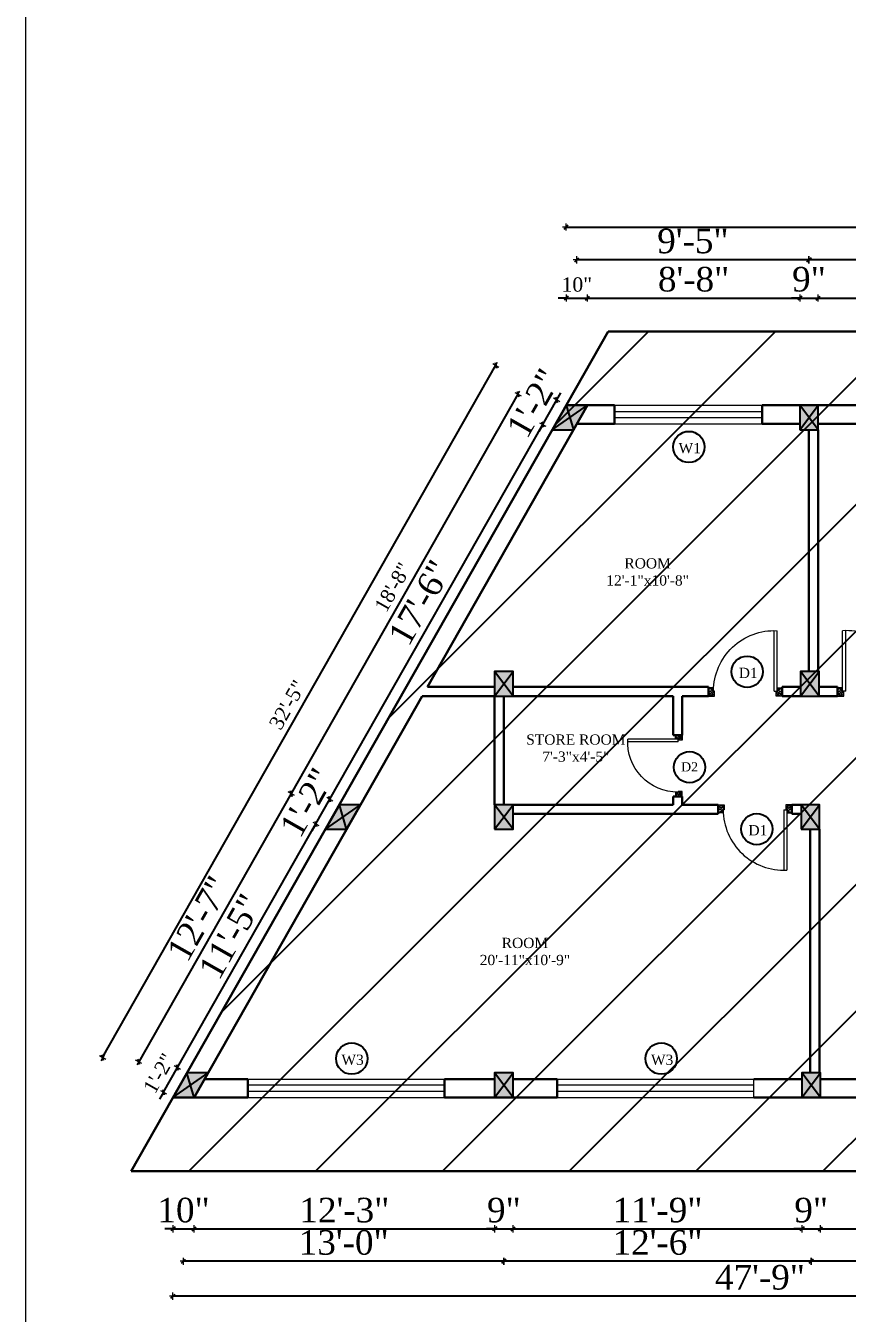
# Model space of a CAD drawing. Header units: inches. Extents: x 2 to 197762, y -33236 to 9.
# Drawn here: x 35054 to 35455, y -14843 to -14214 of the extents above; entities that cross this region are included whole.
import ezdxf

# ---------------------------------------------------------------- set-up
doc = ezdxf.new("R2010")
doc.units = ezdxf.units.IN
doc.header["$LTSCALE"] = 5
doc.header["$MEASUREMENT"] = 0
for name, color, linetype, lineweight in [('A-WALL', 7, 'Continuous', 9), ('Dimension', 7, 'Continuous', 18), ('DOOR', 62, 'Continuous', 0), ('Dw', 2, 'Continuous', 18), ('ele1', 21, 'Continuous', 20)]:
    doc.layers.add(name, color=color, linetype=linetype, lineweight=lineweight)
doc.layers.add('dim line', color=7, linetype='Continuous', lineweight=15, true_color=0xfab2b2)
doc.layers.add('TEXT', color=6, linetype='Continuous')
doc.layers.add('WALL', color=7, linetype='Continuous')
doc.styles.add('ordinary', font='times.ttf')
doc.dimstyles.new('Copy of 96', dxfattribs={"dimtxt": 7, "dimasz": 4, "dimexe": 0.5, "dimexo": 0.5, "dimgap": 3, "dimtad": 1, "dimdec": 1, "dimzin": 11, "dimdsep": 46, "dimlunit": 4, "dimtxsty": 'ordinary', "dimblk": 'OBLIQUE', "dimcen": 0.09, "dimse1": 1, "dimse2": 1, "dimclrt": 6, "dimazin": 0, "dimtfac": 1, "dimtdec": 1, "dimtix": 1, "dimtmove": 2, "dimatfit": 3, "dimldrblk": 'leader', "dimfxl": 0.5, "dimfxlon": 1, "dimtolj": 1, "dimtzin": 0, "dimarcsym": 0})

# ---------------------------------------------------------------- blocks, each defined once
blk = doc.blocks.new('c2a')
at = {"color": 1, "ltscale": 5}
for p, q in [((18091.63, 4625.76), (18084.82, 4613.76)), ((18101.98, 4625.76), (18091.63, 4625.76)), ((18095.17, 4613.76), (18101.98, 4625.76)), ((18084.82, 4613.76), (18095.17, 4613.76))]:
    blk.add_line(p, q, dxfattribs=at)
blk = doc.blocks.new('A$C27B36B59')
at = {"layer": 'DOOR'}
for p, q in [((0, 4), (0, 0)), ((2.5, 4), (0, 4)), ((0, 0), (3, 0)), ((2.5, 2.5), (2.5, 4)), ((3, 2.5), (2.5, 2.5)), ((3, 0), (3, 2.5))]:
    blk.add_line(p, q, dxfattribs=at)
for centre, radius, start, end in [((-1.4, -0.54), 4.75, 22.14107, 72.83803), ((1.34, 2.09), 1.64, 45.13802, 144.89476), ((2.21, 0.3), 2.49, 83.31492, 152.65798), ((0.13, 0.37), 2.05, 349.48753, 93.68048), ((1.96, -0.47), 2.01, 58.74475, 166.49498), ((-0.06, 0.32), 1.13, 343.54197, 86.94698), ((2.08, -0.4), 1.17, 38.28162, 160.15192)]:
    blk.add_arc(centre, radius, start, end, dxfattribs=at)
blk = doc.blocks.new('D2')
at = {"layer": 'DOOR'}
for p, q in [((74473.95, 24047.59), (74473.95, 24018.09)), ((74473.95, 24047.59), (74475.45, 24047.59)), ((74475.45, 24047.59), (74475.45, 24018.13))]:
    blk.add_line(p, q, dxfattribs=at)
blk.add_arc((74473.95, 24047.59), 29.5, 180, 272.9146, dxfattribs=at)
at = {"layer": 'DOOR', "xscale": -1, "rotation": 180}
blk.add_blockref('A$C27B36B59', (74441.95, 24050.09), dxfattribs=at)
at = {"layer": 'DOOR', "rotation": 180}
blk.add_blockref('A$C27B36B59', (74477.95, 24050.09), dxfattribs=at)
blk = doc.blocks.new('oblique')
at = {"color": 0, "lineweight": -2}
blk.add_line((0.25, 0.25), (-0.25, -0.25), dxfattribs=at)
at = {"layer": 'dim line', "lineweight": 9}
for p, q in [((-0.4375, 0), (0.4375, 0)), ((0, 0.4375), (0, -0.4375))]:
    blk.add_line(p, q, dxfattribs=at)
blk = doc.blocks.new('*D369')
at = {"layer": 'A-WALL', "color": 0, "lineweight": -2, "ltscale": 50, "transparency": 16777216}
blk.add_line((35590.21, -14817.52), (35437.21, -14817.52), dxfattribs=at)
at = {"layer": 'Defpoints', "color": 0, "ltscale": 50, "transparency": 16777216}
for p in [(35437.21, -14737.59), (35590.21, -14737.59), (35437.21, -14817.52)]:
    blk.add_point(p, dxfattribs=at)
at = {"layer": 'A-WALL', "color": 0, "lineweight": -2, "ltscale": 50, "transparency": 16777216, "xscale": 4, "yscale": 4, "zscale": 4, "rotation": 180}
blk.add_blockref('oblique', (35437.21, -14817.52), dxfattribs=at)
at = {"layer": 'A-WALL', "color": 0, "lineweight": -2, "ltscale": 50, "transparency": 16777216, "xscale": 4, "yscale": 4, "zscale": 4}
blk.add_blockref('oblique', (35590.21, -14817.52), dxfattribs=at)
at = {"layer": 'A-WALL', "color": 6, "ltscale": 50, "transparency": 16777216, "insert": (35513.71, -14808.4), "char_height": 12, "attachment_point": 5, "style": 'ordinary'}
blk.add_mtext('\\A1;12\'-9"', dxfattribs=at)
blk = doc.blocks.new('_OBLIQUE')
at = {"color": 0, "linetype": 'ByBlock'}
blk.add_line((-0.5, -0.5), (0.5, 0.5), dxfattribs=at)
blk = doc.blocks.new('leader')
at = {"layer": 'Dimension'}
for p, q in [((0, -4.33), (0, 4.33)), ((-4.42, 0), (4.42, 0))]:
    blk.add_line(p, q, dxfattribs=at)
blk = doc.blocks.new('*D370')
at = {"layer": 'A-WALL', "color": 0, "lineweight": -2, "ltscale": 50, "transparency": 16777216}
blk.add_line((35437.21, -14817.52), (35287.21, -14817.52), dxfattribs=at)
at = {"layer": 'Defpoints', "color": 0, "ltscale": 50, "transparency": 16777216}
for p in [(35287.21, -14737.59), (35437.21, -14737.59), (35287.21, -14817.52)]:
    blk.add_point(p, dxfattribs=at)
at = {"layer": 'A-WALL', "color": 0, "lineweight": -2, "ltscale": 50, "transparency": 16777216, "xscale": 4, "yscale": 4, "zscale": 4, "rotation": 180}
blk.add_blockref('oblique', (35287.21, -14817.52), dxfattribs=at)
at = {"layer": 'A-WALL', "color": 0, "lineweight": -2, "ltscale": 50, "transparency": 16777216, "xscale": 4, "yscale": 4, "zscale": 4}
blk.add_blockref('oblique', (35437.21, -14817.52), dxfattribs=at)
at = {"layer": 'A-WALL', "color": 6, "ltscale": 50, "transparency": 16777216, "insert": (35362.21, -14808.41), "char_height": 12, "attachment_point": 5, "style": 'ordinary'}
blk.add_mtext('\\A1;12\'-6"', dxfattribs=at)
blk = doc.blocks.new('*D371')
at = {"layer": 'A-WALL', "color": 0, "lineweight": -2, "ltscale": 50, "transparency": 16777216}
blk.add_line((35287.21, -14817.52), (35130.88, -14817.52), dxfattribs=at)
at = {"layer": 'Defpoints', "color": 0, "ltscale": 50, "transparency": 16777216}
for p in [(35130.88, -14737.59), (35287.21, -14737.59), (35130.88, -14817.52)]:
    blk.add_point(p, dxfattribs=at)
at = {"layer": 'A-WALL', "color": 0, "lineweight": -2, "ltscale": 50, "transparency": 16777216, "xscale": 4, "yscale": 4, "zscale": 4, "rotation": 180}
blk.add_blockref('oblique', (35130.88, -14817.52), dxfattribs=at)
at = {"layer": 'A-WALL', "color": 0, "lineweight": -2, "ltscale": 50, "transparency": 16777216, "xscale": 4, "yscale": 4, "zscale": 4}
blk.add_blockref('oblique', (35287.21, -14817.52), dxfattribs=at)
at = {"layer": 'A-WALL', "color": 6, "ltscale": 50, "transparency": 16777216, "insert": (35209.05, -14808.41), "char_height": 12, "attachment_point": 5, "style": 'ordinary'}
blk.add_mtext('\\A1;13\'-0"', dxfattribs=at)
blk = doc.blocks.new('*D372')
at = {"layer": 'A-WALL', "color": 0, "lineweight": -2, "ltscale": 50, "transparency": 16777216}
blk.add_line((35698.71, -14834.54), (35125.71, -14834.54), dxfattribs=at)
at = {"layer": 'Defpoints', "color": 0, "ltscale": 50, "transparency": 16777216}
for p in [(35125.71, -14737.59), (35698.71, -14737.59), (35125.71, -14834.54)]:
    blk.add_point(p, dxfattribs=at)
at = {"layer": 'A-WALL', "color": 0, "lineweight": -2, "ltscale": 50, "transparency": 16777216, "xscale": 4, "yscale": 4, "zscale": 4, "rotation": 180}
blk.add_blockref('oblique', (35125.71, -14834.54), dxfattribs=at)
at = {"layer": 'A-WALL', "color": 0, "lineweight": -2, "ltscale": 50, "transparency": 16777216, "xscale": 4, "yscale": 4, "zscale": 4}
blk.add_blockref('oblique', (35698.71, -14834.54), dxfattribs=at)
at = {"layer": 'A-WALL', "color": 6, "ltscale": 50, "transparency": 16777216, "insert": (35412.21, -14825.42), "char_height": 12, "attachment_point": 5, "style": 'ordinary'}
blk.add_mtext('\\A1;47\'-9"', dxfattribs=at)
blk = doc.blocks.new('*D373')
at = {"layer": 'A-WALL', "color": 0, "lineweight": -2, "ltscale": 50, "transparency": 16777216}
for p, q in [((35127.88, -14722.95), (35129.85, -14719.47)), ((35121.06, -14734.95), (35127.88, -14722.95)), ((35121.06, -14734.95), (35119.09, -14738.43))]:
    blk.add_line(p, q, dxfattribs=at)
at = {"layer": 'Defpoints', "color": 0, "ltscale": 50, "transparency": 16777216}
for p in [(35127.88, -14722.95), (35132.52, -14725.59), (35125.71, -14737.59)]:
    blk.add_point(p, dxfattribs=at)
at = {"layer": 'A-WALL', "color": 0, "lineweight": -2, "ltscale": 50, "transparency": 16777216, "xscale": 4, "yscale": 4, "zscale": 4}
for p, rotation in [((35127.88, -14722.95), 240.4114854942915), ((35121.06, -14734.95), 60.41148549429157)]:
    blk.add_blockref('oblique', p, dxfattribs=dict(at, rotation=rotation))
at = {"layer": 'A-WALL', "color": 6, "ltscale": 50, "transparency": 16777216, "insert": (35118.82, -14725.74), "char_height": 7, "attachment_point": 5, "rotation": 60.41149, "style": 'ordinary'}
blk.add_mtext('\\A1;1\'-2"', dxfattribs=at)
blk = doc.blocks.new('*D374')
at = {"layer": 'A-WALL', "color": 0, "lineweight": -2, "ltscale": 50, "transparency": 16777216}
blk.add_line((35127.88, -14722.95), (35195.45, -14603.95), dxfattribs=at)
at = {"layer": 'Defpoints', "color": 0, "ltscale": 50, "transparency": 16777216}
for p in [(35195.45, -14603.95), (35200.09, -14606.59), (35132.52, -14725.59)]:
    blk.add_point(p, dxfattribs=at)
at = {"layer": 'A-WALL', "color": 0, "lineweight": -2, "ltscale": 50, "transparency": 16777216, "xscale": 4, "yscale": 4, "zscale": 4}
for p, rotation in [((35195.45, -14603.95), 60.41148549434324), ((35127.88, -14722.95), 240.4114854943433)]:
    blk.add_blockref('oblique', p, dxfattribs=dict(at, rotation=rotation))
at = {"layer": 'A-WALL', "color": 6, "ltscale": 50, "transparency": 16777216, "insert": (35153.75, -14658.96), "char_height": 12, "attachment_point": 5, "rotation": 60.41149, "style": 'ordinary'}
blk.add_mtext('\\A1;11\'-5"', dxfattribs=at)
blk = doc.blocks.new('*D375')
at = {"layer": 'A-WALL', "color": 0, "lineweight": -2, "ltscale": 50, "transparency": 16777216}
for p, q in [((35202.26, -14591.95), (35204.24, -14588.47)), ((35195.45, -14603.95), (35202.26, -14591.95)), ((35195.45, -14603.95), (35193.47, -14607.43))]:
    blk.add_line(p, q, dxfattribs=at)
at = {"layer": 'Defpoints', "color": 0, "ltscale": 50, "transparency": 16777216}
for p in [(35202.26, -14591.95), (35206.91, -14594.59), (35200.09, -14606.59)]:
    blk.add_point(p, dxfattribs=at)
at = {"layer": 'A-WALL', "color": 0, "lineweight": -2, "ltscale": 50, "transparency": 16777216, "xscale": 4, "yscale": 4, "zscale": 4}
for p, rotation in [((35202.26, -14591.95), 240.4114854943433), ((35195.45, -14603.95), 60.41148549434321)]:
    blk.add_blockref('oblique', p, dxfattribs=dict(at, rotation=rotation))
at = {"layer": 'A-WALL', "color": 6, "ltscale": 50, "transparency": 16777216, "insert": (35191.03, -14593.51), "char_height": 12, "attachment_point": 5, "rotation": 60.41149, "style": 'ordinary'}
blk.add_mtext('\\A1;1\'-2"', dxfattribs=at)
blk = doc.blocks.new('*D376')
at = {"layer": 'A-WALL', "color": 0, "lineweight": -2, "ltscale": 50, "transparency": 16777216}
blk.add_line((35202.26, -14591.95), (35306.17, -14408.95), dxfattribs=at)
at = {"layer": 'Defpoints', "color": 0, "ltscale": 50, "transparency": 16777216}
for p in [(35306.17, -14408.95), (35310.82, -14411.59), (35206.91, -14594.59)]:
    blk.add_point(p, dxfattribs=at)
at = {"layer": 'A-WALL', "color": 0, "lineweight": -2, "ltscale": 50, "transparency": 16777216, "xscale": 4, "yscale": 4, "zscale": 4}
for p, rotation in [((35306.17, -14408.95), 60.41148549434324), ((35202.26, -14591.95), 240.4114854943433)]:
    blk.add_blockref('oblique', p, dxfattribs=dict(at, rotation=rotation))
at = {"layer": 'A-WALL', "color": 6, "ltscale": 50, "transparency": 16777216, "insert": (35246.29, -14495.95), "char_height": 12, "attachment_point": 5, "rotation": 60.41149, "style": 'ordinary'}
blk.add_mtext('\\A1;17\'-6"', dxfattribs=at)
blk = doc.blocks.new('*D377')
at = {"layer": 'A-WALL', "color": 0, "lineweight": -2, "ltscale": 50, "transparency": 16777216}
for p, q in [((35312.99, -14396.95), (35314.96, -14393.47)), ((35306.17, -14408.95), (35312.99, -14396.95)), ((35306.17, -14408.95), (35304.2, -14412.43))]:
    blk.add_line(p, q, dxfattribs=at)
at = {"layer": 'Defpoints', "color": 0, "ltscale": 50, "transparency": 16777216}
for p in [(35312.99, -14396.95), (35317.63, -14399.59), (35310.82, -14411.59)]:
    blk.add_point(p, dxfattribs=at)
at = {"layer": 'A-WALL', "color": 0, "lineweight": -2, "ltscale": 50, "transparency": 16777216, "xscale": 4, "yscale": 4, "zscale": 4}
for p, rotation in [((35312.99, -14396.95), 240.4114854943433), ((35306.17, -14408.95), 60.41148549434321)]:
    blk.add_blockref('oblique', p, dxfattribs=dict(at, rotation=rotation))
at = {"layer": 'A-WALL', "color": 6, "ltscale": 50, "transparency": 16777216, "insert": (35301.75, -14398.51), "char_height": 12, "attachment_point": 5, "rotation": 60.41149, "style": 'ordinary'}
blk.add_mtext('\\A1;1\'-2"', dxfattribs=at)
blk = doc.blocks.new('*D378')
at = {"layer": 'A-WALL', "color": 0, "lineweight": -2, "ltscale": 50, "transparency": 16777216}
blk.add_line((35294.09, -14394.16), (35183.37, -14589.16), dxfattribs=at)
at = {"layer": 'Defpoints', "color": 0, "ltscale": 50, "transparency": 16777216}
for p in [(35314.22, -14405.59), (35183.37, -14589.16), (35203.5, -14600.59)]:
    blk.add_point(p, dxfattribs=at)
at = {"layer": 'A-WALL', "color": 0, "lineweight": -2, "ltscale": 50, "transparency": 16777216, "xscale": 4, "yscale": 4, "zscale": 4}
for p, rotation in [((35294.09, -14394.16), 60.41148549427022), ((35183.37, -14589.16), 240.4114854942702)]:
    blk.add_blockref('oblique', p, dxfattribs=dict(at, rotation=rotation))
at = {"layer": 'A-WALL', "color": 6, "ltscale": 50, "transparency": 16777216, "insert": (35233.03, -14488.42), "char_height": 7, "attachment_point": 5, "rotation": 60.41149, "style": 'ordinary'}
blk.add_mtext('\\A1;18\'-8"', dxfattribs=at)
blk = doc.blocks.new('*D379')
at = {"layer": 'A-WALL', "color": 0, "lineweight": -2, "ltscale": 50, "transparency": 16777216}
blk.add_line((35183.37, -14589.16), (35108.98, -14720.16), dxfattribs=at)
at = {"layer": 'Defpoints', "color": 0, "ltscale": 50, "transparency": 16777216}
for p in [(35203.5, -14600.59), (35108.98, -14720.16), (35129.12, -14731.59)]:
    blk.add_point(p, dxfattribs=at)
at = {"layer": 'A-WALL', "color": 0, "lineweight": -2, "ltscale": 50, "transparency": 16777216, "xscale": 4, "yscale": 4, "zscale": 4}
for p, rotation in [((35183.37, -14589.16), 60.41148549434321), ((35108.98, -14720.16), 240.4114854943433)]:
    blk.add_blockref('oblique', p, dxfattribs=dict(at, rotation=rotation))
at = {"layer": 'A-WALL', "color": 6, "ltscale": 50, "transparency": 16777216, "insert": (35138.24, -14650.16), "char_height": 12, "attachment_point": 5, "rotation": 60.41149, "style": 'ordinary'}
blk.add_mtext('\\A1;12\'-7"', dxfattribs=at)
blk = doc.blocks.new('*D380')
at = {"layer": 'A-WALL', "color": 0, "lineweight": -2, "ltscale": 50, "transparency": 16777216}
blk.add_line((35091.34, -14718.07), (35283.26, -14380.07), dxfattribs=at)
at = {"layer": 'Defpoints', "color": 0, "ltscale": 50, "transparency": 16777216}
for p in [(35283.26, -14380.07), (35317.63, -14399.59), (35125.71, -14737.59)]:
    blk.add_point(p, dxfattribs=at)
at = {"layer": 'A-WALL', "color": 0, "lineweight": -2, "ltscale": 50, "transparency": 16777216, "xscale": 4, "yscale": 4, "zscale": 4}
for p, rotation in [((35283.26, -14380.07), 60.41148549426839), ((35091.34, -14718.07), 240.4114854942684)]:
    blk.add_blockref('oblique', p, dxfattribs=dict(at, rotation=rotation))
at = {"layer": 'A-WALL', "color": 6, "ltscale": 50, "transparency": 16777216, "insert": (35181.59, -14545.83), "char_height": 7, "attachment_point": 5, "rotation": 60.41149, "style": 'ordinary'}
blk.add_mtext('\\A1;32\'-5"', dxfattribs=at)
blk = doc.blocks.new('*D381')
at = {"layer": 'A-WALL', "color": 0, "lineweight": -2, "ltscale": 50, "transparency": 16777216}
for p, q in [((35317.63, -14347.22), (35313.63, -14347.22)), ((35317.63, -14347.22), (35327.98, -14347.22)), ((35327.98, -14347.22), (35331.98, -14347.22))]:
    blk.add_line(p, q, dxfattribs=at)
at = {"layer": 'Defpoints', "color": 0, "ltscale": 50, "transparency": 16777216}
for p in [(35327.98, -14347.22), (35317.63, -14399.59), (35327.98, -14399.59)]:
    blk.add_point(p, dxfattribs=at)
at = {"layer": 'A-WALL', "color": 0, "lineweight": -2, "ltscale": 50, "transparency": 16777216, "xscale": 4, "yscale": 4, "zscale": 4}
blk.add_blockref('oblique', (35317.63, -14347.22), dxfattribs=at)
at = {"layer": 'A-WALL', "color": 0, "lineweight": -2, "ltscale": 50, "transparency": 16777216, "xscale": 4, "yscale": 4, "zscale": 4, "rotation": 180}
blk.add_blockref('oblique', (35327.98, -14347.22), dxfattribs=at)
at = {"layer": 'A-WALL', "color": 6, "ltscale": 50, "transparency": 16777216, "insert": (35322.81, -14340.66), "char_height": 7, "attachment_point": 5, "style": 'ordinary'}
blk.add_mtext('\\A1;10"', dxfattribs=at)
blk = doc.blocks.new('*D382')
at = {"layer": 'A-WALL', "color": 0, "lineweight": -2, "ltscale": 50, "transparency": 16777216}
blk.add_line((35327.98, -14347.22), (35431.63, -14347.22), dxfattribs=at)
at = {"layer": 'Defpoints', "color": 0, "ltscale": 50, "transparency": 16777216}
for p in [(35431.63, -14347.22), (35327.98, -14399.59), (35431.63, -14399.59)]:
    blk.add_point(p, dxfattribs=at)
at = {"layer": 'A-WALL', "color": 0, "lineweight": -2, "ltscale": 50, "transparency": 16777216, "xscale": 4, "yscale": 4, "zscale": 4, "rotation": 180}
blk.add_blockref('oblique', (35327.98, -14347.22), dxfattribs=at)
at = {"layer": 'A-WALL', "color": 0, "lineweight": -2, "ltscale": 50, "transparency": 16777216, "xscale": 4, "yscale": 4, "zscale": 4}
blk.add_blockref('oblique', (35431.63, -14347.22), dxfattribs=at)
at = {"layer": 'A-WALL', "color": 6, "ltscale": 50, "transparency": 16777216, "insert": (35379.81, -14338.11), "char_height": 12, "attachment_point": 5, "style": 'ordinary'}
blk.add_mtext('\\A1;8\'-8"', dxfattribs=at)
blk = doc.blocks.new('*D383')
at = {"layer": 'A-WALL', "color": 0, "lineweight": -2, "ltscale": 50, "transparency": 16777216}
for p, q in [((35431.63, -14347.22), (35427.63, -14347.22)), ((35431.63, -14347.22), (35440.63, -14347.22)), ((35440.63, -14347.22), (35444.63, -14347.22))]:
    blk.add_line(p, q, dxfattribs=at)
at = {"layer": 'Defpoints', "color": 0, "ltscale": 50, "transparency": 16777216}
for p in [(35440.63, -14347.22), (35431.63, -14399.59), (35440.63, -14399.59)]:
    blk.add_point(p, dxfattribs=at)
at = {"layer": 'A-WALL', "color": 0, "lineweight": -2, "ltscale": 50, "transparency": 16777216, "xscale": 4, "yscale": 4, "zscale": 4}
blk.add_blockref('oblique', (35431.63, -14347.22), dxfattribs=at)
at = {"layer": 'A-WALL', "color": 0, "lineweight": -2, "ltscale": 50, "transparency": 16777216, "xscale": 4, "yscale": 4, "zscale": 4, "rotation": 180}
blk.add_blockref('oblique', (35440.63, -14347.22), dxfattribs=at)
at = {"layer": 'A-WALL', "color": 6, "ltscale": 50, "transparency": 16777216, "insert": (35436.13, -14338.1), "char_height": 12, "attachment_point": 5, "style": 'ordinary'}
blk.add_mtext('\\A1;9"', dxfattribs=at)
blk = doc.blocks.new('*D384')
at = {"layer": 'A-WALL', "color": 0, "lineweight": -2, "ltscale": 50, "transparency": 16777216}
blk.add_line((35440.63, -14347.22), (35595.63, -14347.22), dxfattribs=at)
at = {"layer": 'Defpoints', "color": 0, "ltscale": 50, "transparency": 16777216}
for p in [(35595.63, -14347.22), (35440.63, -14399.59), (35595.63, -14399.59)]:
    blk.add_point(p, dxfattribs=at)
at = {"layer": 'A-WALL', "color": 0, "lineweight": -2, "ltscale": 50, "transparency": 16777216, "xscale": 4, "yscale": 4, "zscale": 4, "rotation": 180}
blk.add_blockref('oblique', (35440.63, -14347.22), dxfattribs=at)
at = {"layer": 'A-WALL', "color": 0, "lineweight": -2, "ltscale": 50, "transparency": 16777216, "xscale": 4, "yscale": 4, "zscale": 4}
blk.add_blockref('oblique', (35595.63, -14347.22), dxfattribs=at)
at = {"layer": 'A-WALL', "color": 6, "ltscale": 50, "transparency": 16777216, "insert": (35518.13, -14338.22), "char_height": 12, "attachment_point": 5, "style": 'ordinary'}
blk.add_mtext('\\A1;12\'-11"', dxfattribs=at)
blk = doc.blocks.new('*D389')
at = {"layer": 'A-WALL', "color": 0, "lineweight": -2, "ltscale": 50, "transparency": 16777216}
blk.add_line((35600.13, -14328.54), (35436.13, -14328.54), dxfattribs=at)
at = {"layer": 'Defpoints', "color": 0, "ltscale": 50, "transparency": 16777216}
for p in [(35436.13, -14328.54), (35436.13, -14399.59), (35600.13, -14399.59)]:
    blk.add_point(p, dxfattribs=at)
at = {"layer": 'A-WALL', "color": 0, "lineweight": -2, "ltscale": 50, "transparency": 16777216, "xscale": 4, "yscale": 4, "zscale": 4, "rotation": 180}
blk.add_blockref('oblique', (35436.13, -14328.54), dxfattribs=at)
at = {"layer": 'A-WALL', "color": 0, "lineweight": -2, "ltscale": 50, "transparency": 16777216, "xscale": 4, "yscale": 4, "zscale": 4}
blk.add_blockref('oblique', (35600.13, -14328.54), dxfattribs=at)
at = {"layer": 'A-WALL', "color": 6, "ltscale": 50, "transparency": 16777216, "insert": (35518.13, -14319.44), "char_height": 12, "attachment_point": 5, "style": 'ordinary'}
blk.add_mtext('\\A1;13\'-8"', dxfattribs=at)
blk = doc.blocks.new('*D390')
at = {"layer": 'A-WALL', "color": 0, "lineweight": -2, "ltscale": 50, "transparency": 16777216}
blk.add_line((35436.13, -14328.54), (35322.81, -14328.54), dxfattribs=at)
at = {"layer": 'Defpoints', "color": 0, "ltscale": 50, "transparency": 16777216}
for p in [(35322.81, -14328.54), (35322.81, -14399.59), (35436.13, -14399.59)]:
    blk.add_point(p, dxfattribs=at)
at = {"layer": 'A-WALL', "color": 0, "lineweight": -2, "ltscale": 50, "transparency": 16777216, "xscale": 4, "yscale": 4, "zscale": 4, "rotation": 180}
blk.add_blockref('oblique', (35322.81, -14328.54), dxfattribs=at)
at = {"layer": 'A-WALL', "color": 0, "lineweight": -2, "ltscale": 50, "transparency": 16777216, "xscale": 4, "yscale": 4, "zscale": 4}
blk.add_blockref('oblique', (35436.13, -14328.54), dxfattribs=at)
at = {"layer": 'A-WALL', "color": 6, "ltscale": 50, "transparency": 16777216, "insert": (35379.47, -14319.42), "char_height": 12, "attachment_point": 5, "style": 'ordinary'}
blk.add_mtext('\\A1;9\'-5"', dxfattribs=at)
blk = doc.blocks.new('*D391')
at = {"layer": 'A-WALL', "color": 0, "lineweight": -2, "ltscale": 50, "transparency": 16777216}
blk.add_line((35317.63, -14312.53), (35696.63, -14312.53), dxfattribs=at)
at = {"layer": 'Defpoints', "color": 0, "ltscale": 50, "transparency": 16777216}
for p in [(35696.63, -14312.53), (35317.63, -14399.59), (35696.63, -14399.59)]:
    blk.add_point(p, dxfattribs=at)
at = {"layer": 'A-WALL', "color": 0, "lineweight": -2, "ltscale": 50, "transparency": 16777216, "xscale": 4, "yscale": 4, "zscale": 4, "rotation": 180}
blk.add_blockref('oblique', (35317.63, -14312.53), dxfattribs=at)
at = {"layer": 'A-WALL', "color": 0, "lineweight": -2, "ltscale": 50, "transparency": 16777216, "xscale": 4, "yscale": 4, "zscale": 4}
blk.add_blockref('oblique', (35696.63, -14312.53), dxfattribs=at)
at = {"layer": 'A-WALL', "color": 6, "ltscale": 50, "transparency": 16777216, "insert": (35507.13, -14303.4), "char_height": 12, "attachment_point": 5, "style": 'ordinary'}
blk.add_mtext('\\A1;31\'-7"', dxfattribs=at)
blk = doc.blocks.new('*D392')
at = {"layer": 'A-WALL', "color": 0, "lineweight": -2, "ltscale": 50, "transparency": 16777216}
for p, q in [((35125.71, -14801.72), (35121.71, -14801.72)), ((35125.71, -14801.72), (35136.06, -14801.72)), ((35136.06, -14801.72), (35140.06, -14801.72))]:
    blk.add_line(p, q, dxfattribs=at)
at = {"layer": 'Defpoints', "color": 0, "ltscale": 50, "transparency": 16777216}
for p in [(35125.71, -14737.59), (35136.06, -14737.59), (35136.06, -14801.72)]:
    blk.add_point(p, dxfattribs=at)
at = {"layer": 'A-WALL', "color": 0, "lineweight": -2, "ltscale": 50, "transparency": 16777216, "xscale": 4, "yscale": 4, "zscale": 4}
blk.add_blockref('oblique', (35125.71, -14801.72), dxfattribs=at)
at = {"layer": 'A-WALL', "color": 0, "lineweight": -2, "ltscale": 50, "transparency": 16777216, "xscale": 4, "yscale": 4, "zscale": 4, "rotation": 180}
blk.add_blockref('oblique', (35136.06, -14801.72), dxfattribs=at)
at = {"layer": 'A-WALL', "color": 6, "ltscale": 50, "transparency": 16777216, "insert": (35130.88, -14792.61), "char_height": 12, "attachment_point": 5, "style": 'ordinary'}
blk.add_mtext('\\A1;10"', dxfattribs=at)
blk = doc.blocks.new('*D393')
at = {"layer": 'A-WALL', "color": 0, "lineweight": -2, "ltscale": 50, "transparency": 16777216}
blk.add_line((35136.06, -14801.72), (35282.71, -14801.72), dxfattribs=at)
at = {"layer": 'Defpoints', "color": 0, "ltscale": 50, "transparency": 16777216}
for p in [(35136.06, -14737.59), (35282.71, -14737.59), (35282.71, -14801.72)]:
    blk.add_point(p, dxfattribs=at)
at = {"layer": 'A-WALL', "color": 0, "lineweight": -2, "ltscale": 50, "transparency": 16777216, "xscale": 4, "yscale": 4, "zscale": 4, "rotation": 180}
blk.add_blockref('oblique', (35136.06, -14801.72), dxfattribs=at)
at = {"layer": 'A-WALL', "color": 0, "lineweight": -2, "ltscale": 50, "transparency": 16777216, "xscale": 4, "yscale": 4, "zscale": 4}
blk.add_blockref('oblique', (35282.71, -14801.72), dxfattribs=at)
at = {"layer": 'A-WALL', "color": 6, "ltscale": 50, "transparency": 16777216, "insert": (35209.38, -14792.61), "char_height": 12, "attachment_point": 5, "style": 'ordinary'}
blk.add_mtext('\\A1;12\'-3"', dxfattribs=at)
blk = doc.blocks.new('*D394')
at = {"layer": 'A-WALL', "color": 0, "lineweight": -2, "ltscale": 50, "transparency": 16777216}
for p, q in [((35282.71, -14801.72), (35278.71, -14801.72)), ((35282.71, -14801.72), (35291.71, -14801.72)), ((35291.71, -14801.72), (35295.71, -14801.72))]:
    blk.add_line(p, q, dxfattribs=at)
at = {"layer": 'Defpoints', "color": 0, "ltscale": 50, "transparency": 16777216}
for p in [(35282.71, -14737.59), (35291.71, -14737.59), (35291.71, -14801.72)]:
    blk.add_point(p, dxfattribs=at)
at = {"layer": 'A-WALL', "color": 0, "lineweight": -2, "ltscale": 50, "transparency": 16777216, "xscale": 4, "yscale": 4, "zscale": 4}
blk.add_blockref('oblique', (35282.71, -14801.72), dxfattribs=at)
at = {"layer": 'A-WALL', "color": 0, "lineweight": -2, "ltscale": 50, "transparency": 16777216, "xscale": 4, "yscale": 4, "zscale": 4, "rotation": 180}
blk.add_blockref('oblique', (35291.71, -14801.72), dxfattribs=at)
at = {"layer": 'A-WALL', "color": 6, "ltscale": 50, "transparency": 16777216, "insert": (35287.21, -14792.6), "char_height": 12, "attachment_point": 5, "style": 'ordinary'}
blk.add_mtext('\\A1;9"', dxfattribs=at)
blk = doc.blocks.new('*D395')
at = {"layer": 'A-WALL', "color": 0, "lineweight": -2, "ltscale": 50, "transparency": 16777216}
blk.add_line((35291.71, -14801.72), (35432.71, -14801.72), dxfattribs=at)
at = {"layer": 'Defpoints', "color": 0, "ltscale": 50, "transparency": 16777216}
for p in [(35291.71, -14737.59), (35432.71, -14737.59), (35432.71, -14801.72)]:
    blk.add_point(p, dxfattribs=at)
at = {"layer": 'A-WALL', "color": 0, "lineweight": -2, "ltscale": 50, "transparency": 16777216, "xscale": 4, "yscale": 4, "zscale": 4, "rotation": 180}
blk.add_blockref('oblique', (35291.71, -14801.72), dxfattribs=at)
at = {"layer": 'A-WALL', "color": 0, "lineweight": -2, "ltscale": 50, "transparency": 16777216, "xscale": 4, "yscale": 4, "zscale": 4}
blk.add_blockref('oblique', (35432.71, -14801.72), dxfattribs=at)
at = {"layer": 'A-WALL', "color": 6, "ltscale": 50, "transparency": 16777216, "insert": (35362.21, -14792.6), "char_height": 12, "attachment_point": 5, "style": 'ordinary'}
blk.add_mtext('\\A1;11\'-9"', dxfattribs=at)
blk = doc.blocks.new('*D396')
at = {"layer": 'A-WALL', "color": 0, "lineweight": -2, "ltscale": 50, "transparency": 16777216}
for p, q in [((35432.71, -14801.72), (35428.71, -14801.72)), ((35432.71, -14801.72), (35441.71, -14801.72)), ((35441.71, -14801.72), (35445.71, -14801.72))]:
    blk.add_line(p, q, dxfattribs=at)
at = {"layer": 'Defpoints', "color": 0, "ltscale": 50, "transparency": 16777216}
for p in [(35432.71, -14737.59), (35441.71, -14737.59), (35441.71, -14801.72)]:
    blk.add_point(p, dxfattribs=at)
at = {"layer": 'A-WALL', "color": 0, "lineweight": -2, "ltscale": 50, "transparency": 16777216, "xscale": 4, "yscale": 4, "zscale": 4}
blk.add_blockref('oblique', (35432.71, -14801.72), dxfattribs=at)
at = {"layer": 'A-WALL', "color": 0, "lineweight": -2, "ltscale": 50, "transparency": 16777216, "xscale": 4, "yscale": 4, "zscale": 4, "rotation": 180}
blk.add_blockref('oblique', (35441.71, -14801.72), dxfattribs=at)
at = {"layer": 'A-WALL', "color": 6, "ltscale": 50, "transparency": 16777216, "insert": (35437.21, -14792.6), "char_height": 12, "attachment_point": 5, "style": 'ordinary'}
blk.add_mtext('\\A1;9"', dxfattribs=at)
blk = doc.blocks.new('*D397')
at = {"layer": 'A-WALL', "color": 0, "lineweight": -2, "ltscale": 50, "transparency": 16777216}
blk.add_line((35441.71, -14801.72), (35585.71, -14801.72), dxfattribs=at)
at = {"layer": 'Defpoints', "color": 0, "ltscale": 50, "transparency": 16777216}
for p in [(35441.71, -14737.59), (35585.71, -14737.59), (35585.71, -14801.72)]:
    blk.add_point(p, dxfattribs=at)
at = {"layer": 'A-WALL', "color": 0, "lineweight": -2, "ltscale": 50, "transparency": 16777216, "xscale": 4, "yscale": 4, "zscale": 4, "rotation": 180}
blk.add_blockref('oblique', (35441.71, -14801.72), dxfattribs=at)
at = {"layer": 'A-WALL', "color": 0, "lineweight": -2, "ltscale": 50, "transparency": 16777216, "xscale": 4, "yscale": 4, "zscale": 4}
blk.add_blockref('oblique', (35585.71, -14801.72), dxfattribs=at)
at = {"layer": 'A-WALL', "color": 6, "ltscale": 50, "transparency": 16777216, "insert": (35513.71, -14792.61), "char_height": 12, "attachment_point": 5, "style": 'ordinary'}
blk.add_mtext('\\A1;12\'-0"', dxfattribs=at)

msp = doc.modelspace()

# ---------------------------------------------------------------- hatches: boundary and pattern name
at = {"layer": 'A-WALL', "ltscale": 5}
h = msp.add_hatch(dxfattribs=at)
h.set_pattern_fill('ANSI31', color=256)
h.set_pattern_definition([(45, (28671.21754, -11460.08705), (-0.0883883476, 0.0883883476), [])])
h.paths.add_polyline_path([(35105.27, -14773.59), (35338.07, -14363.59), (35696.52, -14363.59), (35698.12, -14641.59), (35746.71, -14641.59), (35746.71, -14731.59), (35698.71, -14731.59), (35698.93, -14773.59)], flags=16)
h.paths.add_polyline_path([(35105.27, -14773.59), (35338.07, -14363.59), (35696.52, -14363.59), (35698.12, -14641.59), (35746.71, -14641.59), (35746.71, -14731.59), (35698.71, -14731.59), (35698.93, -14773.59)])
at = {"layer": 'WALL', "linetype": 'ByBlock', "ltscale": 5, "true_color": 0xf8991e}
h = msp.add_hatch(dxfattribs=at)
h.set_pattern_fill('ANSI31', color=30, scale=350)
h.set_pattern_definition([(45, (28671.218, -11460.087), (-30.93592, 30.93592), [])])
h.paths.add_polyline_path([(35105.27, -14773.59), (35338.07, -14363.59), (35696.52, -14363.59), (35698.12, -14641.59), (35746.71, -14641.59), (35746.71, -14731.59), (35698.71, -14731.59), (35698.93, -14773.59)])
h = msp.add_hatch(color=30, dxfattribs=at)
h.dxf.hatch_style = 1
h.paths.add_polyline_path([(35319.4, -14405.59), (35321.17, -14411.59), (35327.98, -14399.59)])
h.paths.add_polyline_path([(35319.4, -14405.59), (35327.98, -14399.59), (35317.63, -14399.59)])
h.paths.add_polyline_path([(35317.63, -14399.59), (35310.82, -14411.59), (35319.4, -14405.59)])
h.paths.add_polyline_path([(35319.4, -14405.59), (35310.82, -14411.59), (35321.17, -14411.59)])
h = msp.add_hatch(color=30, dxfattribs=at)
h.dxf.hatch_style = 1
h.paths.add_polyline_path([(35436.13, -14405.59), (35431.63, -14411.59), (35440.63, -14411.59)])
h.paths.add_polyline_path([(35440.63, -14411.59), (35440.63, -14399.59), (35436.13, -14405.59)])
h.paths.add_polyline_path([(35436.13, -14405.59), (35440.63, -14399.59), (35431.63, -14399.59)])
h.paths.add_polyline_path([(35431.63, -14399.59), (35431.63, -14411.59), (35436.13, -14405.59)])
h = msp.add_hatch(color=30, dxfattribs=at)
h.dxf.hatch_style = 1
h.paths.add_polyline_path([(35287.21, -14535.59), (35282.71, -14541.59), (35291.71, -14541.59)])
h.paths.add_polyline_path([(35291.71, -14541.59), (35291.71, -14529.59), (35287.21, -14535.59)])
h.paths.add_polyline_path([(35287.21, -14535.59), (35291.71, -14529.59), (35282.71, -14529.59)])
h.paths.add_polyline_path([(35282.71, -14529.59), (35282.71, -14541.59), (35287.21, -14535.59)])
h = msp.add_hatch(color=30, dxfattribs=at)
h.dxf.hatch_style = 1
h.paths.add_polyline_path([(35436.56, -14535.59), (35432.06, -14541.59), (35441.06, -14541.59)])
h.paths.add_polyline_path([(35441.06, -14541.59), (35441.06, -14529.59), (35436.56, -14535.59)])
h.paths.add_polyline_path([(35436.56, -14535.59), (35441.06, -14529.59), (35432.06, -14529.59)])
h.paths.add_polyline_path([(35432.06, -14529.59), (35432.06, -14541.59), (35436.56, -14535.59)])
h = msp.add_hatch(color=30, dxfattribs=at)
h.dxf.hatch_style = 1
h.paths.add_polyline_path([(35208.67, -14600.59), (35210.44, -14606.59), (35217.26, -14594.59)])
h.paths.add_polyline_path([(35208.67, -14600.59), (35217.26, -14594.59), (35206.91, -14594.59)])
h.paths.add_polyline_path([(35206.91, -14594.59), (35200.09, -14606.59), (35208.67, -14600.59)])
h.paths.add_polyline_path([(35208.67, -14600.59), (35200.09, -14606.59), (35210.44, -14606.59)])
h = msp.add_hatch(color=30, dxfattribs=at)
h.dxf.hatch_style = 1
h.paths.add_polyline_path([(35287.21, -14600.59), (35282.71, -14606.59), (35291.71, -14606.59)])
h.paths.add_polyline_path([(35291.71, -14606.59), (35291.71, -14594.59), (35287.21, -14600.59)])
h.paths.add_polyline_path([(35287.21, -14600.59), (35291.71, -14594.59), (35282.71, -14594.59)])
h.paths.add_polyline_path([(35282.71, -14594.59), (35282.71, -14606.59), (35287.21, -14600.59)])
h = msp.add_hatch(color=30, dxfattribs=at)
h.dxf.hatch_style = 1
h.paths.add_polyline_path([(35436.78, -14600.59), (35432.28, -14606.59), (35441.28, -14606.59)])
h.paths.add_polyline_path([(35441.28, -14606.59), (35441.28, -14594.59), (35436.78, -14600.59)])
h.paths.add_polyline_path([(35436.78, -14600.59), (35441.28, -14594.59), (35432.28, -14594.59)])
h.paths.add_polyline_path([(35432.28, -14594.59), (35432.28, -14606.59), (35436.78, -14600.59)])
h = msp.add_hatch(color=30, dxfattribs=at)
h.dxf.hatch_style = 1
h.paths.add_polyline_path([(35134.29, -14731.59), (35136.06, -14737.59), (35142.87, -14725.59)])
h.paths.add_polyline_path([(35134.29, -14731.59), (35142.87, -14725.59), (35132.52, -14725.59)])
h.paths.add_polyline_path([(35132.52, -14725.59), (35125.71, -14737.59), (35134.29, -14731.59)])
h.paths.add_polyline_path([(35134.29, -14731.59), (35125.71, -14737.59), (35136.06, -14737.59)])
h = msp.add_hatch(color=30, dxfattribs=at)
h.dxf.hatch_style = 1
h.paths.add_polyline_path([(35287.21, -14731.59), (35282.71, -14737.59), (35291.71, -14737.59)])
h.paths.add_polyline_path([(35291.71, -14737.59), (35291.71, -14725.59), (35287.21, -14731.59)])
h.paths.add_polyline_path([(35287.21, -14731.59), (35291.71, -14725.59), (35282.71, -14725.59)])
h.paths.add_polyline_path([(35282.71, -14725.59), (35282.71, -14737.59), (35287.21, -14731.59)])
h = msp.add_hatch(color=30, dxfattribs=at)
h.dxf.hatch_style = 1
h.paths.add_polyline_path([(35437.21, -14731.59), (35432.71, -14737.59), (35441.71, -14737.59)])
h.paths.add_polyline_path([(35441.71, -14737.59), (35441.71, -14725.59), (35437.21, -14731.59)])
h.paths.add_polyline_path([(35437.21, -14731.59), (35441.71, -14725.59), (35432.71, -14725.59)])
h.paths.add_polyline_path([(35432.71, -14725.59), (35432.71, -14737.59), (35437.21, -14731.59)])

# ---------------------------------------------------------------- linework, layer by layer
at = {"color": 1, "ltscale": 5}
for p, q in [((35310.82, -14411.59), (35327.98, -14399.59)), ((35317.63, -14399.59), (35321.17, -14411.59)), ((35431.63, -14411.59), (35440.63, -14399.59)), ((35440.63, -14411.59), (35431.63, -14399.59)), ((35282.71, -14541.59), (35291.71, -14529.59)), ((35291.71, -14541.59), (35282.71, -14529.59)), ((35432.06, -14541.59), (35441.06, -14529.59)), ((35441.06, -14541.59), (35432.06, -14529.59)), ((35200.09, -14606.59), (35217.26, -14594.59)), ((35210.44, -14606.59), (35206.91, -14594.59)), ((35282.71, -14606.59), (35291.71, -14594.59)), ((35291.71, -14606.59), (35282.71, -14594.59)), ((35432.28, -14606.59), (35441.28, -14594.59)), ((35441.28, -14606.59), (35432.28, -14594.59)), ((35125.71, -14737.59), (35142.87, -14725.59)), ((35136.06, -14737.59), (35132.52, -14725.59)), ((35282.71, -14737.59), (35291.71, -14725.59)), ((35291.71, -14737.59), (35282.71, -14725.59)), ((35432.71, -14737.59), (35441.71, -14725.59)), ((35441.71, -14737.59), (35432.71, -14725.59))]:
    msp.add_line(p, q, dxfattribs=at)
at = {"layer": 'A-WALL', "lineweight": 30}
for p, q in [((35105.27, -14773.59), (35338.07, -14363.59)), ((35635.52, -14363.59), (35338.07, -14363.59)), ((35249.91, -14537.09), (35327.98, -14399.59)), ((35341.25, -14399.59), (35317.63, -14399.59)), ((35341.25, -14408.59), (35341.25, -14399.59)), ((35470.13, -14399.59), (35413.25, -14399.59)), ((35413.25, -14408.59), (35413.25, -14399.59)), ((35341.25, -14408.59), (35322.87, -14408.59)), ((35431.63, -14408.59), (35413.25, -14408.59)), ((35436.13, -14411.59), (35436.13, -14529.59)), ((35470.13, -14408.59), (35440.63, -14408.59)), ((35440.63, -14411.59), (35440.63, -14529.59)), ((35282.71, -14537.09), (35249.91, -14537.09)), ((35291.71, -14537.09), (35387.06, -14537.09)), ((35387.06, -14541.59), (35387.06, -14537.09)), ((35423.06, -14537.09), (35432.06, -14537.09)), ((35423.06, -14541.59), (35423.06, -14537.09)), ((35441.06, -14537.09), (35450.06, -14537.09)), ((35450.06, -14541.59), (35450.06, -14537.09)), ((35217.26, -14594.59), (35247.35, -14541.59)), ((35282.71, -14541.59), (35247.35, -14541.59)), ((35282.71, -14594.59), (35282.71, -14541.59)), ((35287.21, -14594.59), (35287.21, -14541.59)), ((35291.71, -14541.59), (35369.78, -14541.59)), ((35369.78, -14560.59), (35369.78, -14541.59)), ((35374.28, -14541.59), (35387.06, -14541.59)), ((35374.28, -14560.59), (35374.28, -14541.59)), ((35423.06, -14541.59), (35432.06, -14541.59)), ((35441.06, -14541.59), (35450.06, -14541.59)), ((35374.28, -14560.59), (35369.78, -14560.59)), ((35369.78, -14594.59), (35369.78, -14590.59)), ((35374.28, -14590.59), (35369.78, -14590.59)), ((35374.28, -14594.59), (35374.28, -14590.59)), ((35136.06, -14737.59), (35217.26, -14594.59)), ((35369.78, -14594.59), (35291.71, -14594.59)), ((35391.78, -14594.59), (35374.28, -14594.59)), ((35391.78, -14594.59), (35391.78, -14599.09)), ((35432.28, -14594.59), (35427.78, -14594.59)), ((35427.78, -14594.59), (35427.78, -14599.09)), ((35391.78, -14599.09), (35291.71, -14599.09)), ((35432.28, -14599.09), (35427.78, -14599.09)), ((35436.78, -14606.59), (35436.78, -14725.59)), ((35441.28, -14606.59), (35441.28, -14725.59)), ((35141.17, -14728.59), (35162.21, -14728.59)), ((35162.21, -14737.59), (35162.21, -14728.59)), ((35258.21, -14728.59), (35282.71, -14728.59)), ((35258.21, -14737.59), (35258.21, -14728.59)), ((35291.71, -14728.59), (35313.21, -14728.59)), ((35313.21, -14737.59), (35313.21, -14728.59)), ((35409.21, -14728.59), (35432.71, -14728.59)), ((35441.71, -14728.59), (35466.21, -14728.59)), ((35125.71, -14737.59), (35162.21, -14737.59)), ((35258.21, -14737.59), (35313.21, -14737.59)), ((35409.21, -14737.59), (35466.21, -14737.59)), ((35105.27, -14773.59), (35698.93, -14773.59))]:
    msp.add_line(p, q, dxfattribs=at)
at = {"layer": 'A-WALL', "color": 1, "ltscale": 5}
for p, q in [((35374.28, -14594.59), (35374.28, -14590.59)), ((35432.28, -14594.59), (35427.78, -14594.59))]:
    msp.add_line(p, q, dxfattribs=at)
at = {"layer": 'Dw', "color": 3}
for p, q in [((35341.25, -14399.59), (35413.25, -14399.59)), ((35341.25, -14402.59), (35413.25, -14402.59)), ((35341.25, -14405.59), (35413.25, -14405.59)), ((35341.25, -14408.59), (35413.25, -14408.59)), ((35162.21, -14728.59), (35258.21, -14728.59)), ((35313.21, -14728.59), (35409.21, -14728.59)), ((35409.21, -14737.59), (35409.21, -14728.59)), ((35258.21, -14731.59), (35162.21, -14731.59)), ((35258.21, -14734.59), (35162.21, -14734.59)), ((35409.21, -14731.59), (35313.21, -14731.59)), ((35409.21, -14734.59), (35313.21, -14734.59)), ((35162.21, -14737.59), (35258.21, -14737.59)), ((35313.21, -14737.59), (35409.21, -14737.59))]:
    msp.add_line(p, q, dxfattribs=at)
at = {"layer": 'ele1'}
msp.add_lwpolyline([(35053.85, -13585.62), (38138.81, -13585.62), (38138.81, -15740.95), (35053.85, -15740.95)], close=True, dxfattribs=at)
msp.add_lwpolyline([(35053.85, -13585.62), (38138.81, -13585.62), (38138.81, -15740.95), (35053.85, -15740.95)], close=True, dxfattribs=at)
at = {"layer": 'TEXT'}
for centre in [(35377.5, -14419.94), (35405.95, -14529.67), (35377.82, -14576.28), (35410.66, -14606.51), (35212.96, -14718.57), (35364.04, -14718.57)]:
    msp.add_circle(centre, 7.64, dxfattribs=at)
at = {"layer": 'WALL', "color": 2, "linetype": 'ByBlock', "ltscale": 5}
for points in [[(35310.82, -14411.59), (35321.17, -14411.59), (35327.98, -14399.59), (35317.63, -14399.59)], [(35431.63, -14411.59), (35440.63, -14411.59), (35440.63, -14399.59), (35431.63, -14399.59)], [(35282.71, -14541.59), (35291.71, -14541.59), (35291.71, -14529.59), (35282.71, -14529.59)], [(35432.06, -14541.59), (35441.06, -14541.59), (35441.06, -14529.59), (35432.06, -14529.59)], [(35200.09, -14606.59), (35210.44, -14606.59), (35217.26, -14594.59), (35206.91, -14594.59)], [(35282.71, -14606.59), (35291.71, -14606.59), (35291.71, -14594.59), (35282.71, -14594.59)], [(35432.28, -14606.59), (35441.28, -14606.59), (35441.28, -14594.59), (35432.28, -14594.59)], [(35125.71, -14737.59), (35136.06, -14737.59), (35142.87, -14725.59), (35132.52, -14725.59)], [(35282.71, -14737.59), (35291.71, -14737.59), (35291.71, -14725.59), (35282.71, -14725.59)], [(35432.71, -14737.59), (35441.71, -14737.59), (35441.71, -14725.59), (35432.71, -14725.59)]]:
    msp.add_lwpolyline(points, close=True, dxfattribs=at)

# ---------------------------------------------------------------- block references
for p in [(17226, -19025.35), (17115.27, -19220.35), (17040.89, -19351.35)]:
    msp.add_blockref('c2a', p, dxfattribs=at)
at = {"layer": 'WALL', "color": 2, "linetype": 'ByBlock', "xscale": -1, "rotation": 180}
msp.add_blockref('D2', (-39054.89, 9508.5), dxfattribs=at)
at = {"layer": 'WALL', "color": 2, "linetype": 'ByBlock', "rotation": 180}
msp.add_blockref('D2', (109928.01, 9508.5), dxfattribs=at)
at = {"layer": 'WALL', "color": 2, "linetype": 'ByBlock', "xscale": -0.8332999999984168, "yscale": 0.8333000000002357, "zscale": 0.8333, "rotation": 270}
msp.add_blockref('D2', (15333.34, -76623.07), dxfattribs=at)
at = {"layer": 'WALL', "color": 2, "linetype": 'ByBlock'}
msp.add_blockref('D2', (-39050.18, -38644.68), dxfattribs=at)

# ---------------------------------------------------------------- texts
at = {"layer": 'TEXT', "style": 'ordinary'}
for s, height, rotation, p in [('W1', 5, 0.00039, (35372.47, -14423)), ('D1', 5, 359.99961, (35401.85, -14532.74)), ('D2', 4.5, 0.00039, (35373.69, -14578.36)), ('D1', 5, 359.99961, (35406.56, -14609.57)), ('W3', 5, 0.00039, (35207.92, -14721.63)), ('W3', 5, 0.00039, (35359, -14721.63))]:
    msp.add_text(s, height=height, rotation=rotation, dxfattribs=at).set_placement(p)
at = {"layer": 'TEXT', "char_height": 5, "attachment_point": 8, "rotation": 359.99961, "style": 'ordinary'}
for s, insert in [('ROOM\\P12\'-1"x10\'-8"', (35357.37, -14487.66)), ('STORE ROOM\\P7\'-3"x4\'-5"', (35322.34, -14573.7)), ('ROOM\\P20\'-11"x10\'-9"', (35297.49, -14673))]:
    msp.add_mtext_dynamic_manual_height_columns(s, width=101.5687, gutter_width=1720.72, heights=[0], dxfattribs=dict(at, insert=insert))

# ---------------------------------------------------------------- dimensions: what is measured, and where the dimension line sits
at = {"layer": 'A-WALL', "ltscale": 50}
for base, p1, p2, picture, middle in [((35696.63, -14312.53), (35317.63, -14399.59), (35696.63, -14399.59), '*D391', (35507.13, -14303.4)), ((35322.81, -14328.54), (35436.13, -14399.59), (35322.81, -14399.59), '*D390', (35379.47, -14319.42)), ((35436.13, -14328.54), (35600.13, -14399.59), (35436.13, -14399.59), '*D389', (35518.13, -14319.44)), ((35136.06, -14801.72), (35125.71, -14737.59), (35136.06, -14737.59), '*D392', (35130.88, -14792.61)), ((35125.71, -14834.54), (35698.71, -14737.59), (35125.71, -14737.59), '*D372', (35412.21, -14825.42)), ((35130.88, -14817.52), (35287.21, -14737.59), (35130.88, -14737.59), '*D371', (35209.05, -14808.41)), ((35282.71, -14801.72), (35136.06, -14737.59), (35282.71, -14737.59), '*D393', (35209.38, -14792.61)), ((35291.71, -14801.72), (35282.71, -14737.59), (35291.71, -14737.59), '*D394', (35287.21, -14792.6)), ((35287.21, -14817.52), (35437.21, -14737.59), (35287.21, -14737.59), '*D370', (35362.21, -14808.41)), ((35432.71, -14801.72), (35291.71, -14737.59), (35432.71, -14737.59), '*D395', (35362.21, -14792.6)), ((35441.71, -14801.72), (35432.71, -14737.59), (35441.71, -14737.59), '*D396', (35437.21, -14792.6)), ((35437.21, -14817.52), (35590.21, -14737.59), (35437.21, -14737.59), '*D369', (35513.71, -14808.4)), ((35585.71, -14801.72), (35441.71, -14737.59), (35585.71, -14737.59), '*D397', (35513.71, -14792.61))]:
    dim = msp.add_linear_dim(base=base, p1=p1, p2=p2, dimstyle='Copy of 96', override={"dimtxt": 12, "dimdec": 0, "dimblk": 'oblique', "dimtdec": 0, "dimarcsym": 1}, dxfattribs=at)
    dim.commit()
    dim.dimension.update_dxf_attribs({"geometry": picture, "text_midpoint": middle})
for base, p1, p2, angle, picture, middle in [((35431.63, -14347.22), (35327.98, -14399.59), (35431.63, -14399.59), 180, '*D382', (35379.81, -14338.11)), ((35440.63, -14347.22), (35431.63, -14399.59), (35440.63, -14399.59), 180, '*D383', (35436.13, -14338.1)), ((35595.63, -14347.22), (35440.63, -14399.59), (35595.63, -14399.59), 180, '*D384', (35518.13, -14338.22)), ((35312.99, -14396.95), (35310.82, -14411.59), (35317.63, -14399.59), 240.41149, '*D377', (35301.75, -14398.51)), ((35306.17, -14408.95), (35206.91, -14594.59), (35310.82, -14411.59), 240.41149, '*D376', (35246.29, -14495.95)), ((35202.26, -14591.95), (35200.09, -14606.59), (35206.91, -14594.59), 240.41149, '*D375', (35191.03, -14593.51)), ((35108.98, -14720.16), (35203.5, -14600.59), (35129.12, -14731.59), 60.41149, '*D379', (35138.24, -14650.16)), ((35195.45, -14603.95), (35132.52, -14725.59), (35200.09, -14606.59), 240.41149, '*D374', (35153.75, -14658.96))]:
    dim = msp.add_linear_dim(base=base, p1=p1, p2=p2, angle=angle, dimstyle='Copy of 96', override={"dimtxt": 12, "dimdec": 0, "dimblk": 'oblique', "dimtdec": 0, "dimarcsym": 1}, dxfattribs=at)
    dim.commit()
    dim.dimension.update_dxf_attribs({"geometry": picture, "text_midpoint": middle})
for p1, p2, distance, picture, middle in [((35317.63, -14399.59), (35327.98, -14399.59), 52.37, '*D381', (35322.81, -14340.66)), ((35125.71, -14737.59), (35317.63, -14399.59), 39.53, '*D380', (35181.59, -14545.83)), ((35314.22, -14405.59), (35203.5, -14600.59), -23.15, '*D378', (35233.03, -14488.42)), ((35125.71, -14737.59), (35132.52, -14725.59), 5.34, '*D373', (35118.82, -14725.74))]:
    dim = msp.add_aligned_dim(p1=p1, p2=p2, distance=distance, dimstyle='Copy of 96', override={"dimdec": 0, "dimblk": 'oblique', "dimtdec": 0, "dimarcsym": 1}, dxfattribs=at)
    dim.commit()
    dim.dimension.update_dxf_attribs({"geometry": picture, "text_midpoint": middle})

doc.saveas('drawing.dxf')
